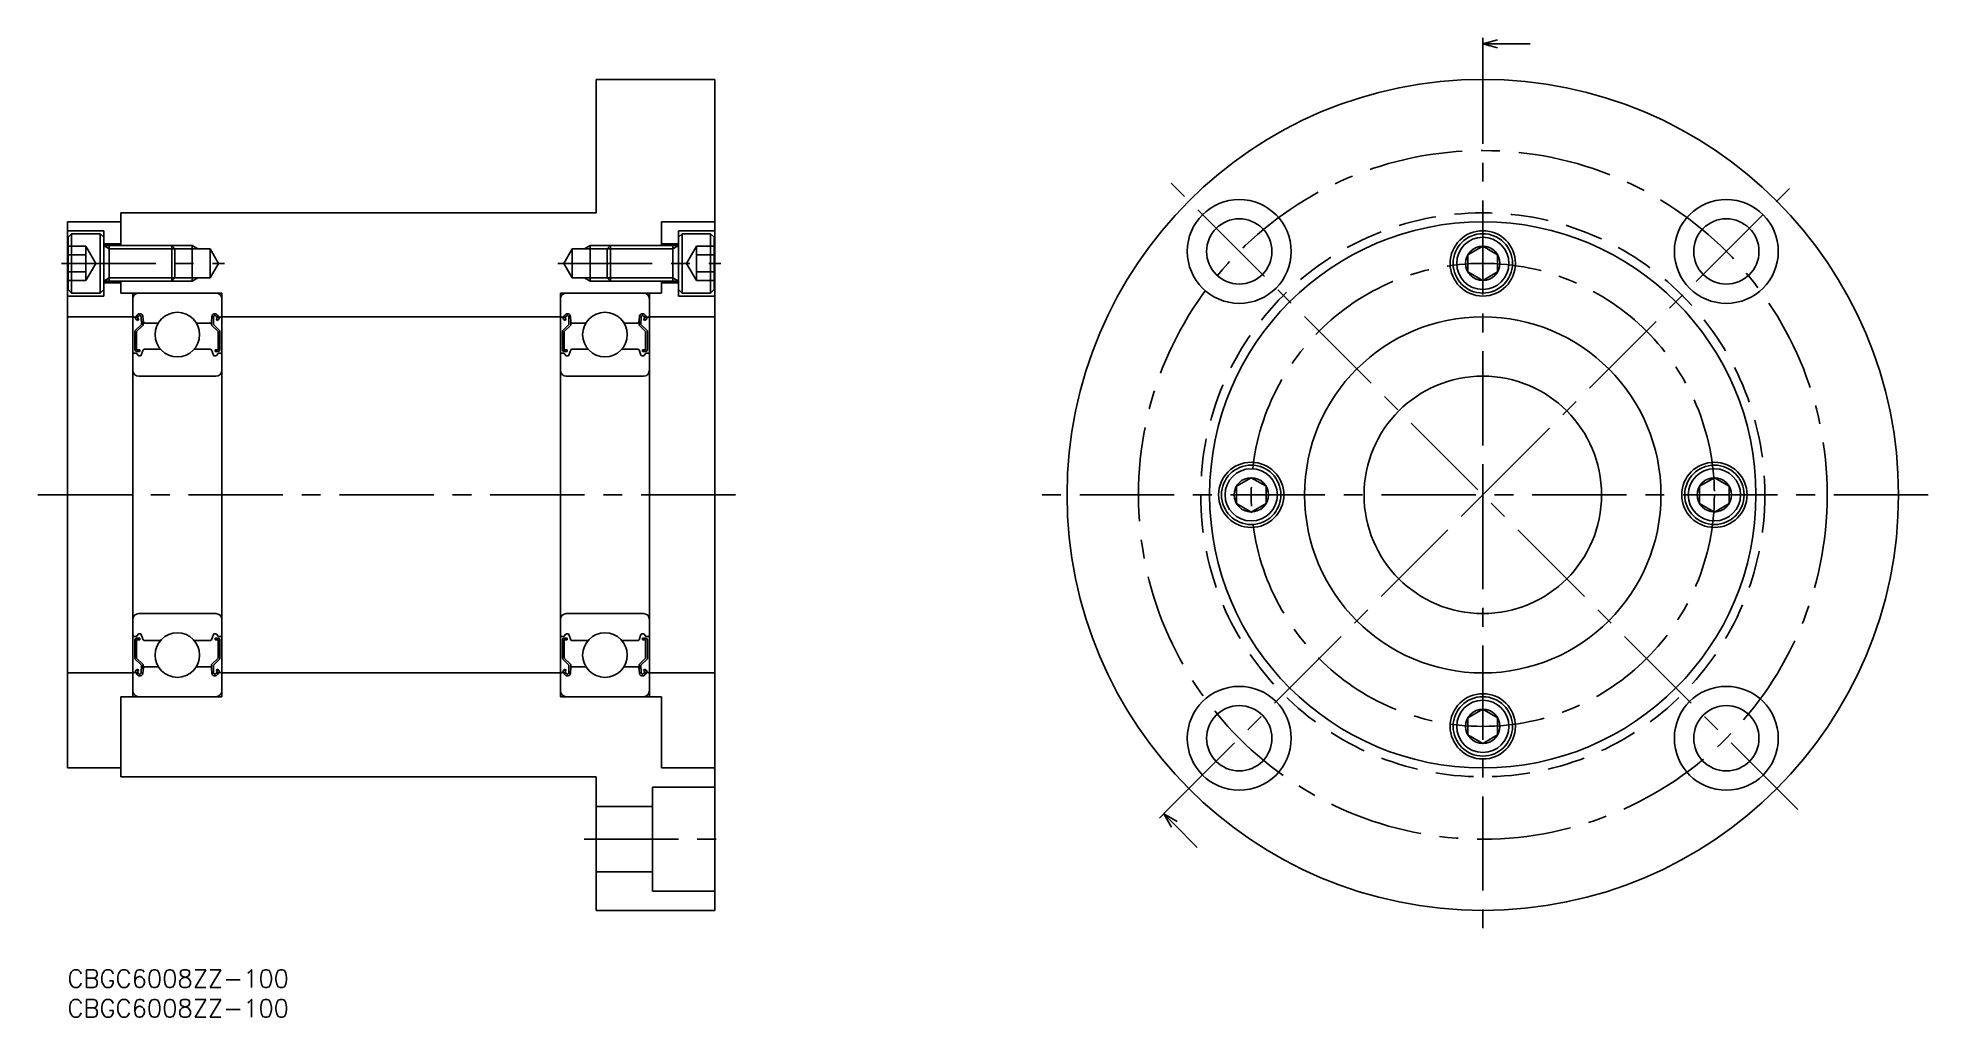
# Model space of a CAD drawing. Extents: x -5 to 313, y -8 to 157.
import ezdxf

# ---------------------------------------------------------------- set-up
doc = ezdxf.new("R2010")
doc.units = 0
doc.header["$LTSCALE"] = 0.5
doc.linetypes.add('CENTER', pattern=[50.8, 31.75, -6.35, 6.35, -6.35])
doc.linetypes.add('DASHED', pattern=[19.05, 12.7, -6.35])
doc.layers.get('0').update_dxf_attribs({"linetype": 'CONTINUOUS'})
for name, color, linetype in [('MSM_CENTER', 1, 'CENTER'), ('MSM_CONTINUOUS', 7, 'CONTINUOUS'), ('MSM_DASHED', 4, 'DASHED'), ('MSM_NARROW', 5, 'CONTINUOUS'), ('MSM_PART_NUMBER', 7, 'CONTINUOUS')]:
    doc.layers.add(name, color=color, linetype=linetype)
doc.styles.get("Standard").update_dxf_attribs({"font": 'txt.shx', "height": 3, "bigfont": 'bigfont.shx'})

# ---------------------------------------------------------------- blocks, each defined once
blk = doc.blocks.new('*U6')
at = {"layer": 'MSM_PART_NUMBER'}
blk.add_text('CBGC6008ZZ-100', height=3, dxfattribs=at).set_placement((0, -3))
blk = doc.blocks.new('*U7')
at = {"layer": 'MSM_PART_NUMBER'}
blk.add_text('CBGC6008ZZ-100', height=3, dxfattribs=at).set_placement((0, -8))
blk = doc.blocks.new('_OPEN30')
at = {"color": 0, "linetype": 'BYBLOCK'}
for p, q in [((-1, 0.27), (0, 0)), ((0, 0), (-1, -0.27)), ((0, 0), (-1, 0))]:
    blk.add_line(p, q, dxfattribs=at)
blk = doc.blocks.new('*U2')
at = {"color": 7, "linetype": 'CONTINUOUS'}
blk.add_lwpolyline([(595.34, 147.9), (600.84, 147.9)], dxfattribs=at)
at = {"color": 7, "linetype": 'CONTINUOUS', "xscale": 2.5, "yscale": 2.5, "zscale": 2.5, "rotation": 180}
blk.add_blockref('_OPEN30', (592.84, 147.9), dxfattribs=at)
blk = doc.blocks.new('*U1')
at = {"color": 7, "linetype": 'CONTINUOUS'}
blk.add_lwpolyline([(595.34, 94.1), (600.84, 94.1)], dxfattribs=at)
at = {"color": 7, "linetype": 'CONTINUOUS', "xscale": 2.5, "yscale": 2.5, "zscale": 2.5, "rotation": 180}
blk.add_blockref('_OPEN30', (592.84, 94.1), dxfattribs=at)

msp = doc.modelspace()

# ---------------------------------------------------------------- linework, layer by layer
at = {"layer": 'MSM_CENTER'}
for p, q in [((238.33, 155), (238.33, 82)), ((291.36, 26.97), (185.3, 133.03)), ((238.33, 80), (291.36, 133.03)), ((-1, 119), (26.42, 119)), ((82.58, 119), (110, 119)), ((-5, 80), (114, 80)), ((313.33, 80), (163.33, 80)), ((238.33, 80), (238.33, 5)), ((185.3, 26.97), (236.92, 78.59)), ((87, 22), (111, 22))]:
    msp.add_line(p, q, dxfattribs=at)
for radius in [58, 39]:
    msp.add_circle((238.33, 80), radius, dxfattribs=at)
at = {"layer": 'MSM_CONTINUOUS'}
for p, q in [((238.33, 155), (238.33, 157)), ((89, 150), (109, 150)), ((89, 150), (89, 127.5)), ((109, 150), (109, 10)), ((9, 127.5), (89, 127.5)), ((9, 127.5), (9, 122)), ((0, 34), (0, 126)), ((0, 126), (9, 126)), ((0, 124.5), (6.1, 124.5)), ((6.1, 113.5), (6.1, 124.5)), ((100, 126), (109, 126)), ((100, 122), (100, 126)), ((102.9, 113.5), (102.9, 124.5)), ((109, 124.5), (102.9, 124.5)), ((0.7, 124), (0.1, 123.4)), ((0.1, 123.4), (0.1, 114.6)), ((0.7, 124), (5.5, 124)), ((0.7, 124), (0.7, 114)), ((5.5, 124), (6.1, 123.4)), ((5.5, 124), (5.5, 114)), ((6.1, 122.3), (9, 122.3)), ((6.1, 122), (17.56, 122)), ((7.04, 122), (7.04, 116)), ((17.56, 116), (17.56, 122)), ((18.1, 121.46), (17.56, 122)), ((18.1, 121.46), (24, 121.46)), ((18.1, 116.54), (18.1, 121.46)), ((21, 116), (21, 122)), ((24, 116.54), (24, 121.46)), ((24, 121.46), (25.42, 119)), ((85, 121.46), (83.58, 119)), ((90.9, 121.46), (85, 121.46)), ((85, 121.46), (85, 116.54)), ((88, 122), (88, 116)), ((90.9, 121.46), (91.44, 122)), ((90.9, 121.46), (90.9, 116.54)), ((91.44, 122), (91.44, 116)), ((102.9, 122), (91.44, 122)), ((102.9, 122.3), (100, 122.3)), ((101.96, 116), (101.96, 122)), ((103.5, 124), (102.9, 123.4)), ((108.3, 124), (103.5, 124)), ((103.5, 124), (103.5, 114)), ((108.3, 124), (108.9, 123.4)), ((108.3, 124), (108.3, 114)), ((108.9, 114.6), (108.9, 123.4)), ((238.33, 121.89), (235.83, 120.44)), ((240.83, 120.44), (238.33, 121.89)), ((24, 116.54), (25.42, 119)), ((85, 116.54), (83.58, 119)), ((235.83, 120.44), (235.83, 117.56)), ((240.83, 117.56), (240.83, 120.44)), ((0.7, 114), (0.1, 114.6)), ((5.5, 114), (6.1, 114.6)), ((6.1, 116), (17.56, 116)), ((6.1, 115.7), (9, 115.7)), ((9, 116), (9, 114)), ((18.1, 116.54), (17.56, 116)), ((18.1, 116.54), (24, 116.54)), ((90.9, 116.54), (85, 116.54)), ((90.9, 116.54), (91.44, 116)), ((102.9, 116), (91.44, 116)), ((100, 114), (100, 116)), ((102.9, 115.7), (100, 115.7)), ((103.5, 114), (102.9, 114.6)), ((108.3, 114), (108.9, 114.6)), ((235.83, 117.56), (238.33, 116.11)), ((238.33, 116.11), (240.83, 117.56)), ((0, 113.5), (6.1, 113.5)), ((0.7, 114), (5.5, 114)), ((9, 114), (26, 114)), ((11, 114), (11, 46)), ((26, 46), (26, 114)), ((83, 114), (83, 46)), ((100, 114), (83, 114)), ((98, 46), (98, 114)), ((109, 113.5), (102.9, 113.5)), ((108.3, 114), (103.5, 114)), ((0, 110), (11, 110)), ((11.2, 109.95), (11.5, 109.95)), ((12.44, 108.72), (11.34, 107.62)), ((11.5, 109.95), (11.73, 110.28)), ((11.82, 109.36), (11.57, 109.53)), ((12.74, 108.6), (11.64, 107.5)), ((11.75, 109.78), (11.98, 110.11)), ((11.99, 109.6), (11.75, 109.78)), ((11.82, 109.36), (11.99, 109.6)), ((12.4, 109.98), (12.44, 108.72)), ((12.69, 110.02), (12.77, 109.13)), ((12.74, 109.47), (12.74, 108.6)), ((12.97, 108.95), (15.3, 108.95)), ((24.03, 108.95), (21.7, 108.95)), ((24.31, 110.02), (24.23, 109.13)), ((24.26, 109.47), (24.26, 108.6)), ((24.26, 108.6), (25.36, 107.5)), ((24.6, 109.98), (24.56, 108.72)), ((24.56, 108.72), (25.66, 107.62)), ((25.01, 109.6), (25.25, 109.78)), ((25.18, 109.36), (25.01, 109.6)), ((25.25, 109.78), (25.02, 110.11)), ((25.18, 109.36), (25.43, 109.53)), ((25.5, 109.95), (25.27, 110.28)), ((25.8, 109.95), (25.5, 109.95)), ((26, 110), (83, 110)), ((83.2, 109.95), (83.5, 109.95)), ((84.44, 108.72), (83.34, 107.62)), ((83.5, 109.95), (83.73, 110.28)), ((83.82, 109.36), (83.57, 109.53)), ((84.74, 108.6), (83.64, 107.5)), ((83.75, 109.78), (83.98, 110.11)), ((83.99, 109.6), (83.75, 109.78)), ((83.82, 109.36), (83.99, 109.6)), ((84.4, 109.98), (84.44, 108.72)), ((84.69, 110.02), (84.77, 109.13)), ((84.74, 109.47), (84.74, 108.6)), ((84.97, 108.95), (87.3, 108.95)), ((96.03, 108.95), (93.7, 108.95)), ((96.31, 110.02), (96.23, 109.13)), ((96.26, 109.47), (96.26, 108.6)), ((96.26, 108.6), (97.36, 107.5)), ((96.6, 109.98), (96.56, 108.72)), ((96.56, 108.72), (97.66, 107.62)), ((97.01, 109.6), (97.25, 109.78)), ((97.18, 109.36), (97.01, 109.6)), ((97.25, 109.78), (97.02, 110.11)), ((97.18, 109.36), (97.43, 109.53)), ((97.5, 109.95), (97.27, 110.28)), ((97.8, 109.95), (97.5, 109.95)), ((109, 110), (98, 110)), ((11.34, 107.62), (11.34, 104.45)), ((11.64, 107.5), (11.64, 104.45)), ((25.36, 107.5), (25.36, 104.45)), ((25.66, 107.62), (25.66, 104.45)), ((83.34, 107.62), (83.34, 104.45)), ((83.64, 107.5), (83.64, 104.45)), ((97.36, 107.5), (97.36, 104.45)), ((97.66, 107.62), (97.66, 104.45)), ((11.2, 103.85), (11.6, 103.85)), ((11.6, 103.85), (11.92, 103.47)), ((12.16, 104.45), (11.64, 104.45)), ((11.64, 104.15), (12.16, 104.15)), ((12.07, 103.4), (12.25, 103.4)), ((12.16, 104.15), (12.16, 104.45)), ((12.43, 103.53), (12.76, 104.42)), ((12.95, 104.55), (15.66, 104.55)), ((24.05, 104.55), (21.34, 104.55)), ((24.57, 103.53), (24.24, 104.42)), ((24.93, 103.4), (24.75, 103.4)), ((24.84, 104.45), (25.36, 104.45)), ((24.84, 104.15), (24.84, 104.45)), ((25.36, 104.15), (24.84, 104.15)), ((25.4, 103.85), (25.08, 103.47)), ((25.8, 103.85), (25.4, 103.85)), ((83.2, 103.85), (83.6, 103.85)), ((83.6, 103.85), (83.92, 103.47)), ((84.16, 104.45), (83.64, 104.45)), ((83.64, 104.15), (84.16, 104.15)), ((84.07, 103.4), (84.25, 103.4)), ((84.16, 104.15), (84.16, 104.45)), ((84.43, 103.53), (84.76, 104.42)), ((84.95, 104.55), (87.66, 104.55)), ((96.05, 104.55), (93.34, 104.55)), ((96.57, 103.53), (96.24, 104.42)), ((96.93, 103.4), (96.75, 103.4)), ((96.84, 104.45), (97.36, 104.45)), ((96.84, 104.15), (96.84, 104.45)), ((97.36, 104.15), (96.84, 104.15)), ((97.4, 103.85), (97.08, 103.47)), ((97.8, 103.85), (97.4, 103.85)), ((12, 100), (25, 100)), ((84, 100), (97, 100)), ((199.33, 82.89), (196.83, 81.44)), ((201.83, 81.44), (199.33, 82.89)), ((277.33, 82.89), (274.83, 81.44)), ((279.83, 81.44), (277.33, 82.89)), ((196.83, 81.44), (196.83, 78.56)), ((201.83, 78.56), (201.83, 81.44)), ((236.92, 78.59), (238.33, 80)), ((238.33, 80), (238.33, 82)), ((274.83, 81.44), (274.83, 78.56)), ((279.83, 78.56), (279.83, 81.44)), ((196.83, 78.56), (199.33, 77.11)), ((199.33, 77.11), (201.83, 78.56)), ((274.83, 78.56), (277.33, 77.11)), ((277.33, 77.11), (279.83, 78.56)), ((12, 60), (25, 60)), ((84, 60), (97, 60)), ((11.2, 56.15), (11.6, 56.15)), ((11.34, 52.38), (11.34, 55.55)), ((11.6, 56.15), (11.92, 56.53)), ((11.64, 55.85), (12.16, 55.85)), ((11.64, 52.5), (11.64, 55.55)), ((12.16, 55.55), (11.64, 55.55)), ((12.07, 56.6), (12.25, 56.6)), ((12.16, 55.85), (12.16, 55.55)), ((12.43, 56.47), (12.76, 55.58)), ((12.95, 55.45), (15.66, 55.45)), ((24.05, 55.45), (21.34, 55.45)), ((24.57, 56.47), (24.24, 55.58)), ((24.93, 56.6), (24.75, 56.6)), ((25.36, 55.85), (24.84, 55.85)), ((24.84, 55.85), (24.84, 55.55)), ((24.84, 55.55), (25.36, 55.55)), ((25.4, 56.15), (25.08, 56.53)), ((25.36, 52.5), (25.36, 55.55)), ((25.8, 56.15), (25.4, 56.15)), ((25.66, 52.38), (25.66, 55.55)), ((83.2, 56.15), (83.6, 56.15)), ((83.34, 52.38), (83.34, 55.55)), ((83.6, 56.15), (83.92, 56.53)), ((83.64, 55.85), (84.16, 55.85)), ((83.64, 52.5), (83.64, 55.55)), ((84.16, 55.55), (83.64, 55.55)), ((84.07, 56.6), (84.25, 56.6)), ((84.16, 55.85), (84.16, 55.55)), ((84.43, 56.47), (84.76, 55.58)), ((84.95, 55.45), (87.66, 55.45)), ((96.05, 55.45), (93.34, 55.45)), ((96.57, 56.47), (96.24, 55.58)), ((96.93, 56.6), (96.75, 56.6)), ((97.36, 55.85), (96.84, 55.85)), ((96.84, 55.85), (96.84, 55.55)), ((96.84, 55.55), (97.36, 55.55)), ((97.4, 56.15), (97.08, 56.53)), ((97.36, 52.5), (97.36, 55.55)), ((97.8, 56.15), (97.4, 56.15)), ((97.66, 52.38), (97.66, 55.55)), ((12.44, 51.28), (11.34, 52.38)), ((12.74, 51.4), (11.64, 52.5)), ((12.4, 50.02), (12.44, 51.28)), ((12.74, 50.53), (12.74, 51.4)), ((12.97, 51.05), (15.3, 51.05)), ((24.03, 51.05), (21.7, 51.05)), ((24.26, 51.4), (25.36, 52.5)), ((24.26, 50.53), (24.26, 51.4)), ((24.56, 51.28), (25.66, 52.38)), ((24.6, 50.02), (24.56, 51.28)), ((84.44, 51.28), (83.34, 52.38)), ((84.74, 51.4), (83.64, 52.5)), ((84.4, 50.02), (84.44, 51.28)), ((84.74, 50.53), (84.74, 51.4)), ((84.97, 51.05), (87.3, 51.05)), ((96.03, 51.05), (93.7, 51.05)), ((96.26, 51.4), (97.36, 52.5)), ((96.26, 50.53), (96.26, 51.4)), ((96.56, 51.28), (97.66, 52.38)), ((96.6, 50.02), (96.56, 51.28)), ((0, 50), (11, 50)), ((11.2, 50.05), (11.5, 50.05)), ((11.5, 50.05), (11.73, 49.72)), ((11.82, 50.64), (11.57, 50.47)), ((11.99, 50.4), (11.75, 50.22)), ((11.75, 50.22), (11.98, 49.89)), ((11.82, 50.64), (11.99, 50.4)), ((12.69, 49.98), (12.77, 50.87)), ((24.31, 49.98), (24.23, 50.87)), ((25.18, 50.64), (25.01, 50.4)), ((25.01, 50.4), (25.25, 50.22)), ((25.25, 50.22), (25.02, 49.89)), ((25.18, 50.64), (25.43, 50.47)), ((25.5, 50.05), (25.27, 49.72)), ((25.8, 50.05), (25.5, 50.05)), ((26, 50), (83, 50)), ((83.2, 50.05), (83.5, 50.05)), ((83.5, 50.05), (83.73, 49.72)), ((83.82, 50.64), (83.57, 50.47)), ((83.99, 50.4), (83.75, 50.22)), ((83.75, 50.22), (83.98, 49.89)), ((83.82, 50.64), (83.99, 50.4)), ((84.69, 49.98), (84.77, 50.87)), ((96.31, 49.98), (96.23, 50.87)), ((97.18, 50.64), (97.01, 50.4)), ((97.01, 50.4), (97.25, 50.22)), ((97.25, 50.22), (97.02, 49.89)), ((97.18, 50.64), (97.43, 50.47)), ((97.5, 50.05), (97.27, 49.72)), ((97.8, 50.05), (97.5, 50.05)), ((109, 50), (98, 50)), ((9, 46), (26, 46)), ((9, 46), (9, 32.5)), ((100, 46), (83, 46)), ((100, 34), (100, 46)), ((238.33, 43.89), (235.83, 42.44)), ((235.83, 42.44), (235.83, 39.56)), ((240.83, 42.44), (238.33, 43.89)), ((240.83, 39.56), (240.83, 42.44)), ((235.83, 39.56), (238.33, 38.11)), ((238.33, 38.11), (240.83, 39.56)), ((9, 34), (0, 34)), ((9, 32.5), (89, 32.5)), ((89, 32.5), (89, 10)), ((100, 34), (109, 34)), ((98.5, 30.75), (109, 30.75)), ((98.5, 13.25), (98.5, 30.75)), ((98.5, 27.5), (89, 27.5)), ((183.88, 25.55), (185.3, 26.97)), ((98.5, 16.5), (89, 16.5)), ((98.5, 13.25), (109, 13.25)), ((109, 10), (89, 10))]:
    msp.add_line(p, q, dxfattribs=at)
for centre, radius in [((238.33, 80), 70), ((197.32, 121.01), 8.75), ((279.34, 121.01), 8.75), ((197.32, 121.01), 5.5), ((238.33, 80), 46), ((238.33, 119), 5.5), ((279.34, 121.01), 5.5), ((238.33, 119), 5), ((238.33, 119), 4.4), ((238.33, 119), 2.89), ((18.5, 107), 3.75), ((90.5, 107), 3.75), ((238.33, 80), 30), ((238.33, 80), 20), ((199.33, 80), 5.5), ((199.33, 80), 5), ((199.33, 80), 4.4), ((199.33, 80), 2.89), ((277.33, 80), 5.5), ((277.33, 80), 5), ((277.33, 80), 4.4), ((277.33, 80), 2.89), ((18.5, 53), 3.75), ((90.5, 53), 3.75), ((197.32, 38.99), 8.75), ((238.33, 41), 5.5), ((238.33, 41), 5), ((238.33, 41), 4.4), ((279.34, 38.99), 8.75), ((197.32, 38.99), 5.5), ((238.33, 41), 2.89), ((279.34, 38.99), 5.5)]:
    msp.add_circle(centre, radius, dxfattribs=at)
for centre, radius, start, end in [((12, 113), 1, 90, 180), ((25, 113), 1, 0, 90), ((84, 113), 1, 90, 180), ((97, 113), 1, 0, 90), ((11.2, 110.15), 0.2, 180, 270), ((11.75, 109.78), 0.3, 144.9356, 235.0377), ((12.17, 109.98), 0.53, 5.0651, 144.9356), ((12.17, 109.97), 0.23, 2.1311, 144.9356), ((12.97, 109.15), 0.2, 185.0651, 270), ((24.03, 109.15), 0.2, 270, 354.9349), ((24.83, 109.98), 0.53, 35.0644, 174.9349), ((24.83, 109.97), 0.23, 35.0644, 177.8689), ((25.25, 109.78), 0.3, 304.9623, 35.0644), ((25.8, 110.15), 0.2, 270, 0), ((83.2, 110.15), 0.2, 180, 270), ((83.75, 109.78), 0.3, 144.9356, 235.0377), ((84.17, 109.98), 0.53, 5.0651, 144.9356), ((84.17, 109.97), 0.23, 2.1311, 144.9356), ((84.97, 109.15), 0.2, 185.0651, 270), ((96.03, 109.15), 0.2, 270, 354.9349), ((96.83, 109.98), 0.53, 35.0644, 174.9349), ((96.83, 109.97), 0.23, 35.0644, 177.8689), ((97.25, 109.78), 0.3, 304.9623, 35.0644), ((97.8, 110.15), 0.2, 270, 0), ((11.2, 103.65), 0.2, 90, 180), ((11.64, 104.45), 0.3, 180, 270), ((12.07, 103.6), 0.2, 219.9991, 270), ((12.25, 103.6), 0.2, 270, 339.9703), ((12.95, 104.35), 0.2, 90, 159.9703), ((24.05, 104.35), 0.2, 20.0297, 90), ((24.75, 103.6), 0.2, 200.0297, 270), ((24.93, 103.6), 0.2, 270, 320.0009), ((25.36, 104.45), 0.3, 270, 0), ((25.8, 103.65), 0.2, 0, 90), ((83.2, 103.65), 0.2, 90, 180), ((83.64, 104.45), 0.3, 180, 270), ((84.07, 103.6), 0.2, 219.9991, 270), ((84.25, 103.6), 0.2, 270, 339.9703), ((84.95, 104.35), 0.2, 90, 159.9703), ((96.05, 104.35), 0.2, 20.0297, 90), ((96.75, 103.6), 0.2, 200.0297, 270), ((96.93, 103.6), 0.2, 270, 320.0009), ((97.36, 104.45), 0.3, 270, 0), ((97.8, 103.65), 0.2, 0, 90), ((12, 101), 1, 180, 270), ((25, 101), 1, 270, 0), ((84, 101), 1, 180, 270), ((97, 101), 1, 270, 0), ((12, 59), 1, 90, 180), ((25, 59), 1, 0, 90), ((84, 59), 1, 90, 180), ((97, 59), 1, 0, 90), ((11.2, 56.35), 0.2, 180, 270), ((11.64, 55.55), 0.3, 90, 180), ((12.07, 56.4), 0.2, 90, 140.0009), ((12.25, 56.4), 0.2, 20.0297, 90), ((12.95, 55.65), 0.2, 200.0297, 270), ((24.05, 55.65), 0.2, 270, 339.9703), ((24.75, 56.4), 0.2, 90, 159.9703), ((24.93, 56.4), 0.2, 39.9991, 90), ((25.36, 55.55), 0.3, 0, 90), ((25.8, 56.35), 0.2, 270, 0), ((83.2, 56.35), 0.2, 180, 270), ((83.64, 55.55), 0.3, 90, 180), ((84.07, 56.4), 0.2, 90, 140.0009), ((84.25, 56.4), 0.2, 20.0297, 90), ((84.95, 55.65), 0.2, 200.0297, 270), ((96.05, 55.65), 0.2, 270, 339.9703), ((96.75, 56.4), 0.2, 90, 159.9703), ((96.93, 56.4), 0.2, 39.9991, 90), ((97.36, 55.55), 0.3, 0, 90), ((97.8, 56.35), 0.2, 270, 0), ((12.97, 50.85), 0.2, 90, 174.9349), ((24.03, 50.85), 0.2, 5.0651, 90), ((84.97, 50.85), 0.2, 90, 174.9349), ((96.03, 50.85), 0.2, 5.0651, 90), ((11.2, 49.85), 0.2, 90, 180), ((11.75, 50.22), 0.3, 124.9623, 215.0644), ((12.17, 50.02), 0.53, 215.0644, 354.9349), ((12.17, 50.03), 0.23, 215.0644, 357.8689), ((24.83, 50.02), 0.53, 185.0651, 324.9356), ((24.83, 50.03), 0.23, 182.1311, 324.9356), ((25.25, 50.22), 0.3, 324.9356, 55.0377), ((25.8, 49.85), 0.2, 0, 90), ((83.2, 49.85), 0.2, 90, 180), ((83.75, 50.22), 0.3, 124.9623, 215.0644), ((84.17, 50.02), 0.53, 215.0644, 354.9349), ((84.17, 50.03), 0.23, 215.0644, 357.8689), ((96.83, 50.02), 0.53, 185.0651, 324.9356), ((96.83, 50.03), 0.23, 182.1311, 324.9356), ((97.25, 50.22), 0.3, 324.9356, 55.0377), ((97.8, 49.85), 0.2, 0, 90), ((12, 47), 1, 180, 270), ((25, 47), 1, 270, 0), ((84, 47), 1, 180, 270), ((97, 47), 1, 270, 0)]:
    msp.add_arc(centre, radius, start, end, dxfattribs=at)
at = {"layer": 'MSM_DASHED'}
for p, q in [((0.1, 121.89), (3.1, 121.89)), ((3.1, 121.89), (4.77, 119)), ((3.1, 116.11), (3.1, 121.89)), ((105.9, 121.89), (104.23, 119)), ((108.9, 121.89), (105.9, 121.89)), ((105.9, 121.89), (105.9, 116.11)), ((0.1, 120.44), (3.1, 120.44)), ((3.1, 116.11), (4.77, 119)), ((105.9, 116.11), (104.23, 119)), ((108.9, 120.44), (105.9, 120.44)), ((0.1, 117.56), (3.1, 117.56)), ((0.1, 116.11), (3.1, 116.11)), ((108.9, 117.56), (105.9, 117.56)), ((108.9, 116.11), (105.9, 116.11))]:
    msp.add_line(p, q, dxfattribs=at)
msp.add_circle((238.33, 80), 47.5, dxfattribs=at)
at = {"layer": 'MSM_NARROW'}
for p, q in [((6.1, 122), (7.04, 121.46)), ((7.04, 121.46), (18.1, 121.46)), ((17.56, 122), (21, 122)), ((21, 122), (21.94, 121.46)), ((88, 122), (87.06, 121.46)), ((91.44, 122), (88, 122)), ((101.96, 121.46), (90.9, 121.46)), ((102.9, 122), (101.96, 121.46)), ((6.1, 116), (7.04, 116.54)), ((7.04, 116.54), (18.1, 116.54)), ((17.56, 116), (21, 116)), ((21, 116), (21.94, 116.54)), ((88, 116), (87.06, 116.54)), ((91.44, 116), (88, 116)), ((101.96, 116.54), (90.9, 116.54)), ((102.9, 116), (101.96, 116.54))]:
    msp.add_line(p, q, dxfattribs=at)

# ---------------------------------------------------------------- block references
at = {"layer": 'MSM_CONTINUOUS'}
for name, p in [('*U2', (-354.51, 8.1)), ('*U6', (0, 0)), ('*U7', (0, 0))]:
    msp.add_blockref(name, p, dxfattribs=at)
at = {"layer": 'MSM_CONTINUOUS', "rotation": 315}
msp.add_blockref('*U1', (-301.15, 378.93), dxfattribs=at)

doc.saveas('drawing.dxf')
